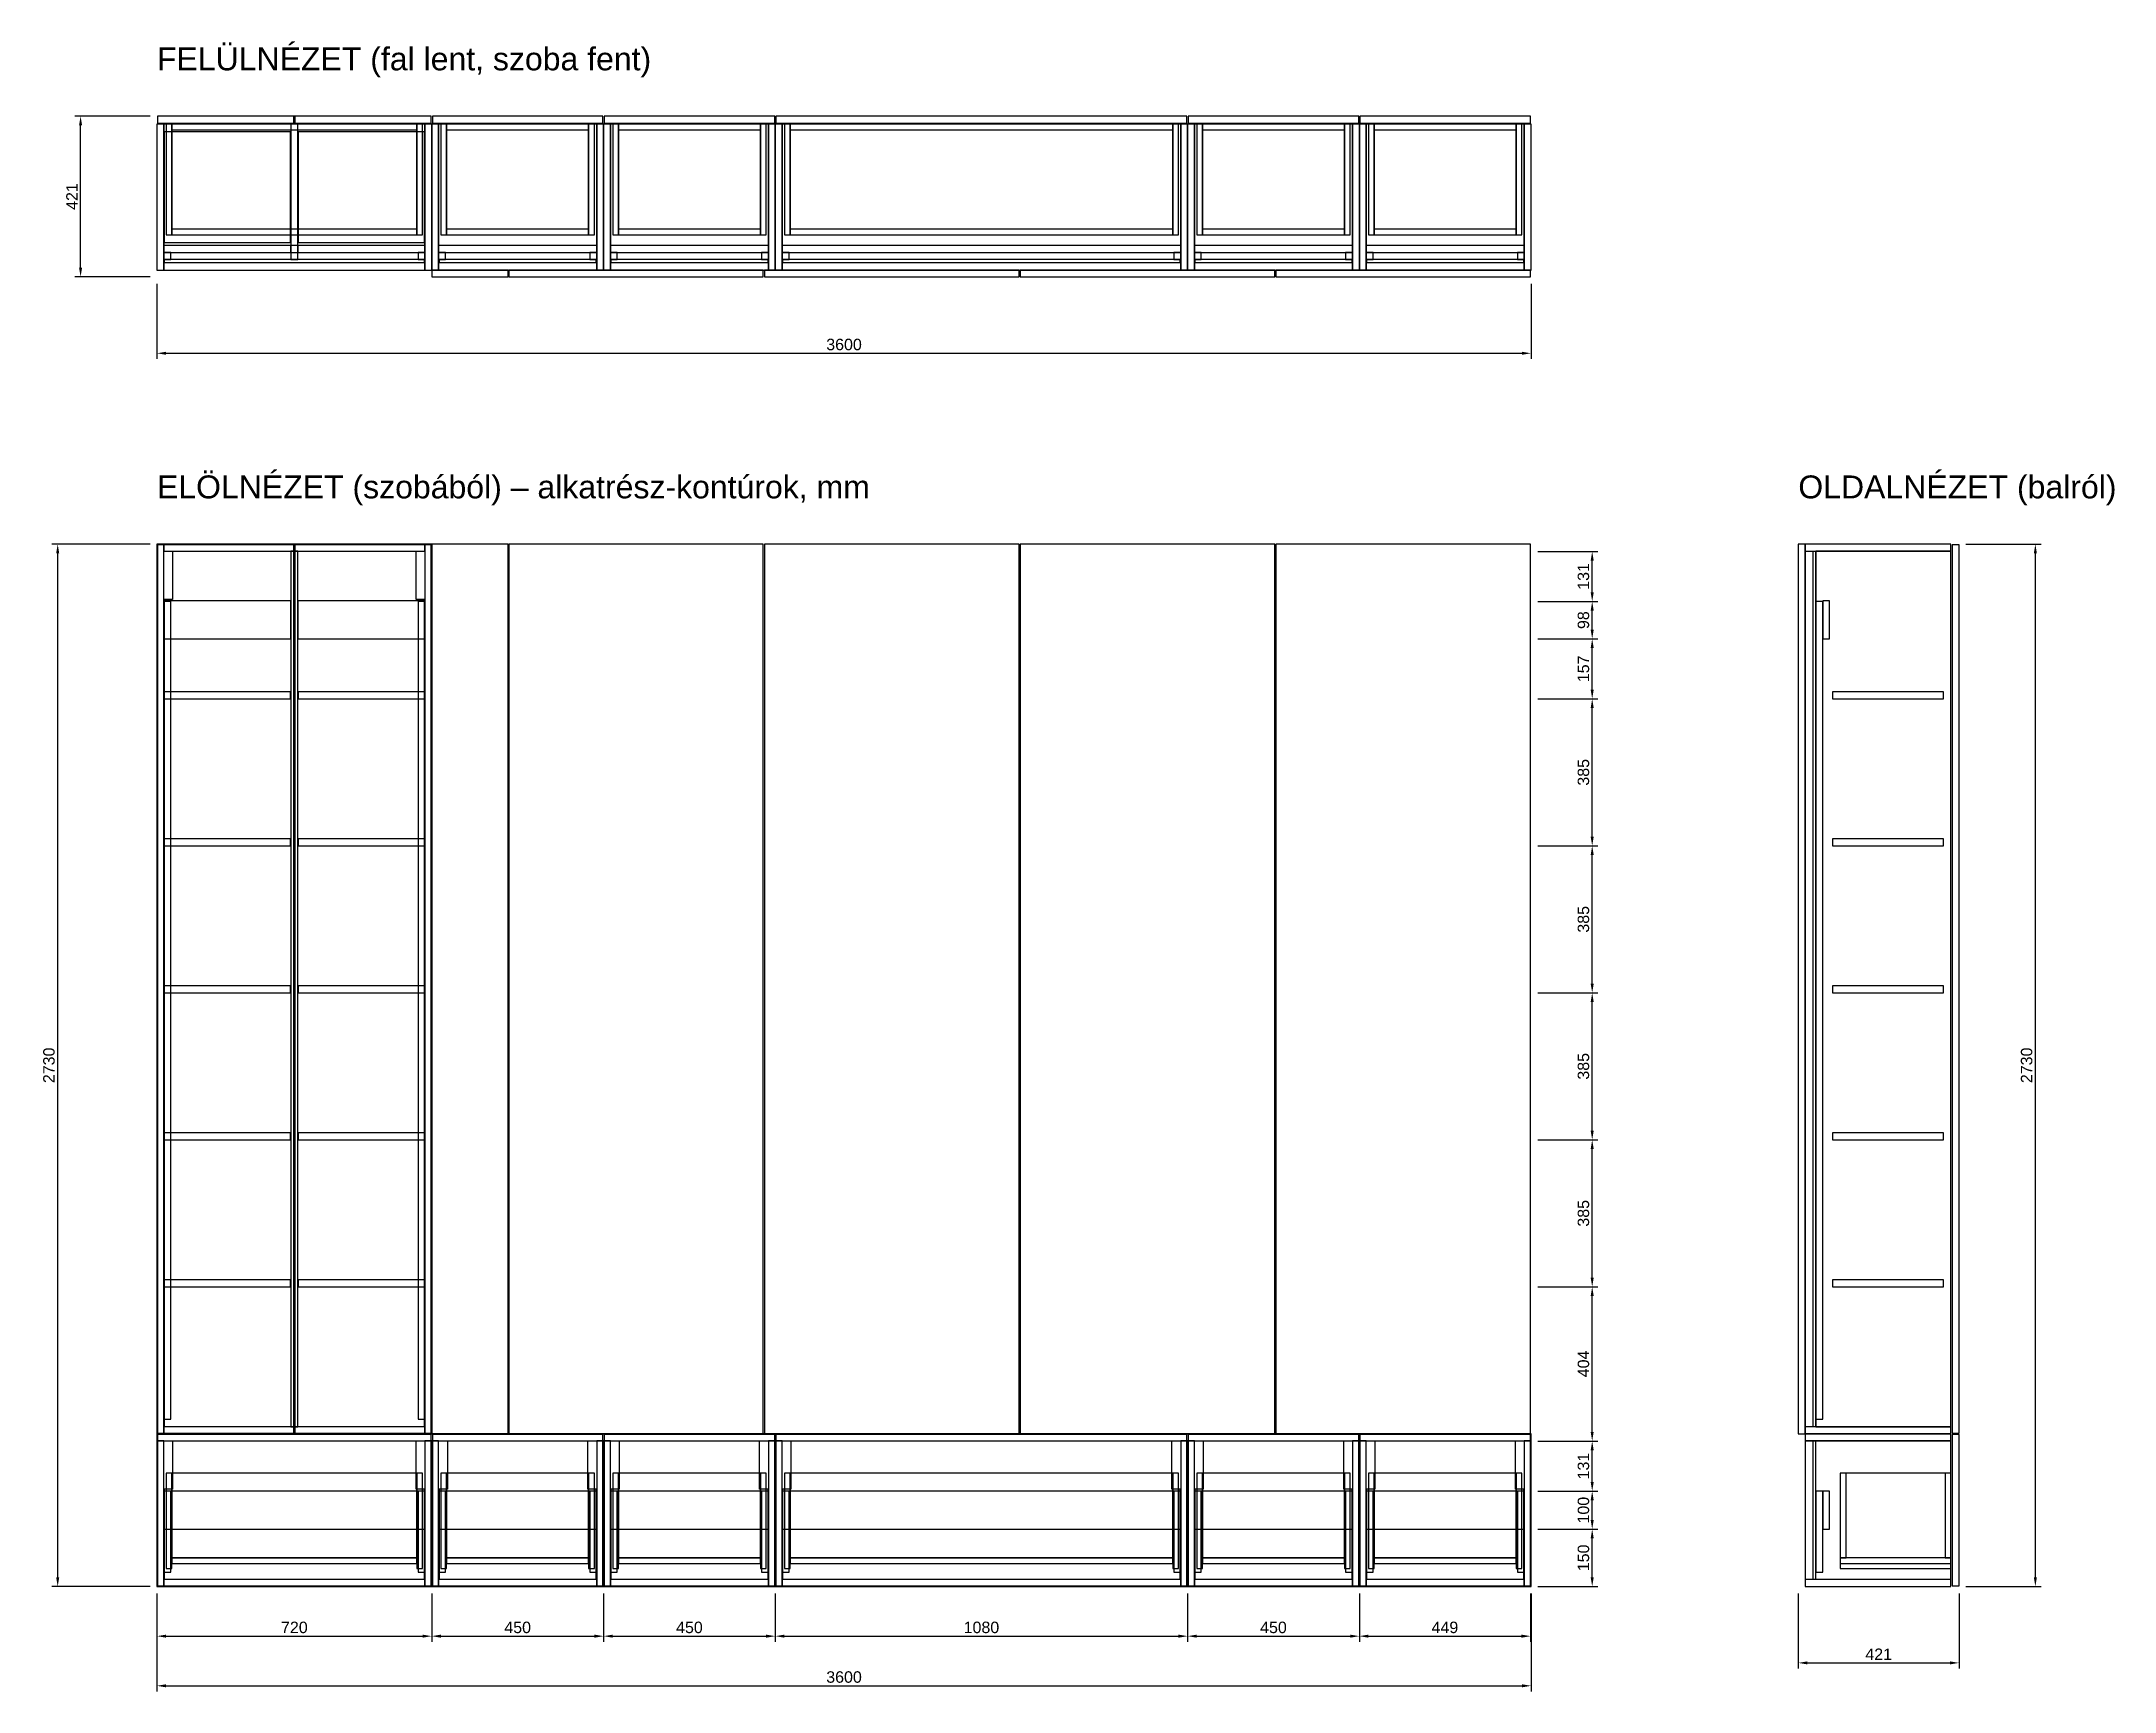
# Model space of a CAD drawing. Header units: millimetres. Extents: x -303 to 5128, y 1225 to 5547.
import ezdxf

# ---------------------------------------------------------------- set-up
doc = ezdxf.new("R2010")
doc.units = ezdxf.units.MM
doc.layers.add('MERET', color=2, linetype='Continuous')
doc.layers.add('MERET_NEZET', color=7, linetype='Continuous')
doc.styles.get("Standard").update_dxf_attribs({"font": 'Arial.ttf'})
doc.dimstyles.new('ISO-25', dxfattribs={"dimtxt": 2.5, "dimasz": 2.5, "dimexe": 1.25, "dimexo": 0.625, "dimtad": 1, "dimtxsty": 'Standard', "dimcen": 2.5, "dimadec": 0, "dimazin": 0, "dimtfac": 1, "dimtmove": 0, "dimatfit": 3, "dimfxl": 1, "dimarcsym": 0})

# ---------------------------------------------------------------- blocks, each defined once
blk = doc.blocks.new('*D39')
at = {"layer": 'Defpoints', "color": 0, "transparency": 16777216}
for p in [(0, 1500), (3600, 1500), (3600, 1240)]:
    blk.add_point(p, dxfattribs=at)
at = {"layer": 'MERET', "color": 0, "lineweight": -2, "transparency": 16777216}
for p, q in [((0, 1482), (0, 1225)), ((3600, 1482), (3600, 1225)), ((24, 1240), (3576, 1240))]:
    blk.add_line(p, q, dxfattribs=at)
at = {"layer": 'MERET', "color": 0, "transparency": 16777216}
for points in [[(24, 1244), (24, 1236), (0, 1240)], [(3576, 1244), (3576, 1236), (3600, 1240)]]:
    blk.add_solid(points, dxfattribs=at)
at = {"layer": 'MERET', "color": 0, "transparency": 16777216, "insert": (1800, 1262.8), "char_height": 30, "attachment_point": 5}
blk.add_mtext('3600', dxfattribs=at)
blk = doc.blocks.new('*D40')
at = {"layer": 'Defpoints', "color": 0, "transparency": 16777216}
for p in [(-260, 4230), (0, 4230), (0, 1500)]:
    blk.add_point(p, dxfattribs=at)
at = {"layer": 'MERET', "color": 0, "lineweight": -2, "transparency": 16777216}
for p, q in [((-18, 4230), (-275, 4230)), ((-260, 1524), (-260, 4206)), ((-18, 1500), (-275, 1500))]:
    blk.add_line(p, q, dxfattribs=at)
at = {"layer": 'MERET', "color": 0, "transparency": 16777216}
for points in [[(-264, 4206), (-256, 4206), (-260, 4230)], [(-264, 1524), (-256, 1524), (-260, 1500)]]:
    blk.add_solid(points, dxfattribs=at)
at = {"layer": 'MERET', "color": 0, "transparency": 16777216, "insert": (-282.8, 2865), "char_height": 30, "attachment_point": 5, "rotation": 90}
blk.add_mtext('2730', dxfattribs=at)
blk = doc.blocks.new('*D41')
at = {"layer": 'Defpoints', "color": 0, "transparency": 16777216}
for p in [(0, 4930), (3600, 4930), (3600, 4730)]:
    blk.add_point(p, dxfattribs=at)
at = {"layer": 'MERET', "color": 0, "lineweight": -2, "transparency": 16777216}
for p, q in [((0, 4912), (0, 4715)), ((3600, 4912), (3600, 4715)), ((24, 4730), (3576, 4730))]:
    blk.add_line(p, q, dxfattribs=at)
at = {"layer": 'MERET', "color": 0, "transparency": 16777216}
for points in [[(24, 4734), (24, 4726), (0, 4730)], [(3576, 4734), (3576, 4726), (3600, 4730)]]:
    blk.add_solid(points, dxfattribs=at)
at = {"layer": 'MERET', "color": 0, "transparency": 16777216, "insert": (1800, 4752.8), "char_height": 30, "attachment_point": 5}
blk.add_mtext('3600', dxfattribs=at)
blk = doc.blocks.new('*D42')
at = {"layer": 'Defpoints', "color": 0, "transparency": 16777216}
for p in [(-200, 5351), (0, 5351), (0, 4930)]:
    blk.add_point(p, dxfattribs=at)
at = {"layer": 'MERET', "color": 0, "lineweight": -2, "transparency": 16777216}
for p, q in [((-18, 5351), (-215, 5351)), ((-200, 4954), (-200, 5327)), ((-18, 4930), (-215, 4930))]:
    blk.add_line(p, q, dxfattribs=at)
at = {"layer": 'MERET', "color": 0, "transparency": 16777216}
for points in [[(-204, 5327), (-196, 5327), (-200, 5351)], [(-204, 4954), (-196, 4954), (-200, 4930)]]:
    blk.add_solid(points, dxfattribs=at)
at = {"layer": 'MERET', "color": 0, "transparency": 16777216, "insert": (-222.6, 5140.5), "char_height": 30, "attachment_point": 5, "rotation": 90}
blk.add_mtext('421', dxfattribs=at)
blk = doc.blocks.new('*D43')
at = {"layer": 'Defpoints', "color": 0, "transparency": 16777216}
for p in [(4300, 1500), (4721, 1500), (4721, 1300)]:
    blk.add_point(p, dxfattribs=at)
at = {"layer": 'MERET', "color": 0, "lineweight": -2, "transparency": 16777216}
for p, q in [((4300, 1482), (4300, 1285)), ((4721, 1482), (4721, 1285)), ((4324, 1300), (4697, 1300))]:
    blk.add_line(p, q, dxfattribs=at)
at = {"layer": 'MERET', "color": 0, "transparency": 16777216}
for points in [[(4324, 1304), (4324, 1296), (4300, 1300)], [(4697, 1304), (4697, 1296), (4721, 1300)]]:
    blk.add_solid(points, dxfattribs=at)
at = {"layer": 'MERET', "color": 0, "transparency": 16777216, "insert": (4510.5, 1322.6), "char_height": 30, "attachment_point": 5}
blk.add_mtext('421', dxfattribs=at)
blk = doc.blocks.new('*D44')
at = {"layer": 'Defpoints', "color": 0, "transparency": 16777216}
for p in [(4721, 4230), (4921, 4230), (4721, 1500)]:
    blk.add_point(p, dxfattribs=at)
at = {"layer": 'MERET', "color": 0, "lineweight": -2, "transparency": 16777216}
for p, q in [((4739, 4230), (4936, 4230)), ((4921, 1524), (4921, 4206)), ((4739, 1500), (4936, 1500))]:
    blk.add_line(p, q, dxfattribs=at)
at = {"layer": 'MERET', "color": 0, "transparency": 16777216}
for points in [[(4917, 4206), (4925, 4206), (4921, 4230)], [(4917, 1524), (4925, 1524), (4921, 1500)]]:
    blk.add_solid(points, dxfattribs=at)
at = {"layer": 'MERET', "color": 0, "transparency": 16777216, "insert": (4898.2, 2865), "char_height": 30, "attachment_point": 5, "rotation": 90}
blk.add_mtext('2730', dxfattribs=at)
blk = doc.blocks.new('*D45')
at = {"layer": 'Defpoints', "color": 0, "transparency": 16777216}
for p in [(0, 1500), (720, 1500), (720, 1370)]:
    blk.add_point(p, dxfattribs=at)
at = {"layer": 'MERET', "color": 0, "lineweight": -2, "transparency": 16777216}
for p, q in [((0, 1482), (0, 1355)), ((720, 1482), (720, 1355)), ((24, 1370), (696, 1370))]:
    blk.add_line(p, q, dxfattribs=at)
at = {"layer": 'MERET', "color": 0, "transparency": 16777216}
for points in [[(24, 1374), (24, 1366), (0, 1370)], [(696, 1374), (696, 1366), (720, 1370)]]:
    blk.add_solid(points, dxfattribs=at)
at = {"layer": 'MERET', "color": 0, "transparency": 16777216, "insert": (360, 1392.8), "char_height": 30, "attachment_point": 5}
blk.add_mtext('720', dxfattribs=at)
blk = doc.blocks.new('*D46')
at = {"layer": 'Defpoints', "color": 0, "transparency": 16777216}
for p in [(720, 1500), (1170, 1500), (1170, 1370)]:
    blk.add_point(p, dxfattribs=at)
at = {"layer": 'MERET', "color": 0, "lineweight": -2, "transparency": 16777216}
for p, q in [((720, 1482), (720, 1355)), ((1170, 1482), (1170, 1355)), ((744, 1370), (1146, 1370))]:
    blk.add_line(p, q, dxfattribs=at)
at = {"layer": 'MERET', "color": 0, "transparency": 16777216}
for points in [[(744, 1374), (744, 1366), (720, 1370)], [(1146, 1374), (1146, 1366), (1170, 1370)]]:
    blk.add_solid(points, dxfattribs=at)
at = {"layer": 'MERET', "color": 0, "transparency": 16777216, "insert": (945, 1392.8), "char_height": 30, "attachment_point": 5}
blk.add_mtext('450', dxfattribs=at)
blk = doc.blocks.new('*D47')
at = {"layer": 'Defpoints', "color": 0, "transparency": 16777216}
for p in [(1170, 1500), (1620, 1500), (1620, 1370)]:
    blk.add_point(p, dxfattribs=at)
at = {"layer": 'MERET', "color": 0, "lineweight": -2, "transparency": 16777216}
for p, q in [((1170, 1482), (1170, 1355)), ((1620, 1482), (1620, 1355)), ((1194, 1370), (1596, 1370))]:
    blk.add_line(p, q, dxfattribs=at)
at = {"layer": 'MERET', "color": 0, "transparency": 16777216}
for points in [[(1194, 1374), (1194, 1366), (1170, 1370)], [(1596, 1374), (1596, 1366), (1620, 1370)]]:
    blk.add_solid(points, dxfattribs=at)
at = {"layer": 'MERET', "color": 0, "transparency": 16777216, "insert": (1395, 1392.8), "char_height": 30, "attachment_point": 5}
blk.add_mtext('450', dxfattribs=at)
blk = doc.blocks.new('*D48')
at = {"layer": 'Defpoints', "color": 0, "transparency": 16777216}
for p in [(1620, 1500), (2700, 1500), (2700, 1370)]:
    blk.add_point(p, dxfattribs=at)
at = {"layer": 'MERET', "color": 0, "lineweight": -2, "transparency": 16777216}
for p, q in [((1620, 1482), (1620, 1355)), ((2700, 1482), (2700, 1355)), ((1644, 1370), (2676, 1370))]:
    blk.add_line(p, q, dxfattribs=at)
at = {"layer": 'MERET', "color": 0, "transparency": 16777216}
for points in [[(1644, 1374), (1644, 1366), (1620, 1370)], [(2676, 1374), (2676, 1366), (2700, 1370)]]:
    blk.add_solid(points, dxfattribs=at)
at = {"layer": 'MERET', "color": 0, "transparency": 16777216, "insert": (2160, 1392.8), "char_height": 30, "attachment_point": 5}
blk.add_mtext('1080', dxfattribs=at)
blk = doc.blocks.new('*D49')
at = {"layer": 'Defpoints', "color": 0, "transparency": 16777216}
for p in [(2700, 1500), (3150, 1500), (3150, 1370)]:
    blk.add_point(p, dxfattribs=at)
at = {"layer": 'MERET', "color": 0, "lineweight": -2, "transparency": 16777216}
for p, q in [((2700, 1482), (2700, 1355)), ((3150, 1482), (3150, 1355)), ((2724, 1370), (3126, 1370))]:
    blk.add_line(p, q, dxfattribs=at)
at = {"layer": 'MERET', "color": 0, "transparency": 16777216}
for points in [[(2724, 1374), (2724, 1366), (2700, 1370)], [(3126, 1374), (3126, 1366), (3150, 1370)]]:
    blk.add_solid(points, dxfattribs=at)
at = {"layer": 'MERET', "color": 0, "transparency": 16777216, "insert": (2925, 1392.8), "char_height": 30, "attachment_point": 5}
blk.add_mtext('450', dxfattribs=at)
blk = doc.blocks.new('*D50')
at = {"layer": 'Defpoints', "color": 0, "transparency": 16777216}
for p in [(3150, 1500), (3598.5, 1500), (3598.5, 1370)]:
    blk.add_point(p, dxfattribs=at)
at = {"layer": 'MERET', "color": 0, "lineweight": -2, "transparency": 16777216}
for p, q in [((3150, 1482), (3150, 1355)), ((3598.5, 1482), (3598.5, 1355)), ((3174, 1370), (3574.5, 1370))]:
    blk.add_line(p, q, dxfattribs=at)
at = {"layer": 'MERET', "color": 0, "transparency": 16777216}
for points in [[(3174, 1374), (3174, 1366), (3150, 1370)], [(3574.5, 1374), (3574.5, 1366), (3598.5, 1370)]]:
    blk.add_solid(points, dxfattribs=at)
at = {"layer": 'MERET', "color": 0, "transparency": 16777216, "insert": (3374.2, 1392.8), "char_height": 30, "attachment_point": 5}
blk.add_mtext('449', dxfattribs=at)
blk = doc.blocks.new('*D51')
at = {"layer": 'Defpoints', "color": 0, "transparency": 16777216}
for p in [(3600, 1650), (3760, 1650), (3600, 1500)]:
    blk.add_point(p, dxfattribs=at)
at = {"layer": 'MERET', "color": 0, "lineweight": -2, "transparency": 16777216}
for p, q in [((3618, 1650), (3775, 1650)), ((3760, 1524), (3760, 1626)), ((3618, 1500), (3775, 1500))]:
    blk.add_line(p, q, dxfattribs=at)
at = {"layer": 'MERET', "color": 0, "transparency": 16777216}
for points in [[(3756, 1626), (3764, 1626), (3760, 1650)], [(3756, 1524), (3764, 1524), (3760, 1500)]]:
    blk.add_solid(points, dxfattribs=at)
at = {"layer": 'MERET', "color": 0, "transparency": 16777216, "insert": (3737.2, 1575), "char_height": 30, "attachment_point": 5, "rotation": 90}
blk.add_mtext('150', dxfattribs=at)
blk = doc.blocks.new('*D52')
at = {"layer": 'Defpoints', "color": 0, "transparency": 16777216}
for p in [(3600, 1750), (3760, 1750), (3600, 1650)]:
    blk.add_point(p, dxfattribs=at)
at = {"layer": 'MERET', "color": 0, "lineweight": -2, "transparency": 16777216}
for p, q in [((3618, 1750), (3775, 1750)), ((3760, 1674), (3760, 1726)), ((3618, 1650), (3775, 1650))]:
    blk.add_line(p, q, dxfattribs=at)
at = {"layer": 'MERET', "color": 0, "transparency": 16777216}
for points in [[(3756, 1726), (3764, 1726), (3760, 1750)], [(3756, 1674), (3764, 1674), (3760, 1650)]]:
    blk.add_solid(points, dxfattribs=at)
at = {"layer": 'MERET', "color": 0, "transparency": 16777216, "insert": (3737.2, 1700), "char_height": 30, "attachment_point": 5, "rotation": 90}
blk.add_mtext('100', dxfattribs=at)
blk = doc.blocks.new('*D53')
at = {"layer": 'Defpoints', "color": 0, "transparency": 16777216}
for p in [(3600, 1881), (3760, 1881), (3600, 1750)]:
    blk.add_point(p, dxfattribs=at)
at = {"layer": 'MERET', "color": 0, "lineweight": -2, "transparency": 16777216}
for p, q in [((3618, 1881), (3775, 1881)), ((3760, 1774), (3760, 1857)), ((3618, 1750), (3775, 1750))]:
    blk.add_line(p, q, dxfattribs=at)
at = {"layer": 'MERET', "color": 0, "transparency": 16777216}
for points in [[(3756, 1857), (3764, 1857), (3760, 1881)], [(3756, 1774), (3764, 1774), (3760, 1750)]]:
    blk.add_solid(points, dxfattribs=at)
at = {"layer": 'MERET', "color": 0, "transparency": 16777216, "insert": (3737.2, 1815.5), "char_height": 30, "attachment_point": 5, "rotation": 90}
blk.add_mtext('131', dxfattribs=at)
blk = doc.blocks.new('*D54')
at = {"layer": 'Defpoints', "color": 0, "transparency": 16777216}
for p in [(3600, 2285), (3760, 2285), (3600, 1881)]:
    blk.add_point(p, dxfattribs=at)
at = {"layer": 'MERET', "color": 0, "lineweight": -2, "transparency": 16777216}
for p, q in [((3618, 2285), (3775, 2285)), ((3760, 1905), (3760, 2261)), ((3618, 1881), (3775, 1881))]:
    blk.add_line(p, q, dxfattribs=at)
at = {"layer": 'MERET', "color": 0, "transparency": 16777216}
for points in [[(3756, 2261), (3764, 2261), (3760, 2285)], [(3756, 1905), (3764, 1905), (3760, 1881)]]:
    blk.add_solid(points, dxfattribs=at)
at = {"layer": 'MERET', "color": 0, "transparency": 16777216, "insert": (3737.2, 2083), "char_height": 30, "attachment_point": 5, "rotation": 90}
blk.add_mtext('404', dxfattribs=at)
blk = doc.blocks.new('*D55')
at = {"layer": 'Defpoints', "color": 0, "transparency": 16777216}
for p in [(3600, 2670), (3760, 2670), (3600, 2285)]:
    blk.add_point(p, dxfattribs=at)
at = {"layer": 'MERET', "color": 0, "lineweight": -2, "transparency": 16777216}
for p, q in [((3618, 2670), (3775, 2670)), ((3760, 2309), (3760, 2646)), ((3618, 2285), (3775, 2285))]:
    blk.add_line(p, q, dxfattribs=at)
at = {"layer": 'MERET', "color": 0, "transparency": 16777216}
for points in [[(3756, 2646), (3764, 2646), (3760, 2670)], [(3756, 2309), (3764, 2309), (3760, 2285)]]:
    blk.add_solid(points, dxfattribs=at)
at = {"layer": 'MERET', "color": 0, "transparency": 16777216, "insert": (3737.2, 2477.5), "char_height": 30, "attachment_point": 5, "rotation": 90}
blk.add_mtext('385', dxfattribs=at)
blk = doc.blocks.new('*D56')
at = {"layer": 'Defpoints', "color": 0, "transparency": 16777216}
for p in [(3600, 3055), (3760, 3055), (3600, 2670)]:
    blk.add_point(p, dxfattribs=at)
at = {"layer": 'MERET', "color": 0, "lineweight": -2, "transparency": 16777216}
for p, q in [((3618, 3055), (3775, 3055)), ((3760, 2694), (3760, 3031)), ((3618, 2670), (3775, 2670))]:
    blk.add_line(p, q, dxfattribs=at)
at = {"layer": 'MERET', "color": 0, "transparency": 16777216}
for points in [[(3756, 3031), (3764, 3031), (3760, 3055)], [(3756, 2694), (3764, 2694), (3760, 2670)]]:
    blk.add_solid(points, dxfattribs=at)
at = {"layer": 'MERET', "color": 0, "transparency": 16777216, "insert": (3737.2, 2862.5), "char_height": 30, "attachment_point": 5, "rotation": 90}
blk.add_mtext('385', dxfattribs=at)
blk = doc.blocks.new('*D57')
at = {"layer": 'Defpoints', "color": 0, "transparency": 16777216}
for p in [(3600, 3440), (3760, 3440), (3600, 3055)]:
    blk.add_point(p, dxfattribs=at)
at = {"layer": 'MERET', "color": 0, "lineweight": -2, "transparency": 16777216}
for p, q in [((3618, 3440), (3775, 3440)), ((3760, 3079), (3760, 3416)), ((3618, 3055), (3775, 3055))]:
    blk.add_line(p, q, dxfattribs=at)
at = {"layer": 'MERET', "color": 0, "transparency": 16777216}
for points in [[(3756, 3416), (3764, 3416), (3760, 3440)], [(3756, 3079), (3764, 3079), (3760, 3055)]]:
    blk.add_solid(points, dxfattribs=at)
at = {"layer": 'MERET', "color": 0, "transparency": 16777216, "insert": (3737.2, 3247.5), "char_height": 30, "attachment_point": 5, "rotation": 90}
blk.add_mtext('385', dxfattribs=at)
blk = doc.blocks.new('*D58')
at = {"layer": 'Defpoints', "color": 0, "transparency": 16777216}
for p in [(3600, 3825), (3760, 3825), (3600, 3440)]:
    blk.add_point(p, dxfattribs=at)
at = {"layer": 'MERET', "color": 0, "lineweight": -2, "transparency": 16777216}
for p, q in [((3618, 3825), (3775, 3825)), ((3760, 3464), (3760, 3801)), ((3618, 3440), (3775, 3440))]:
    blk.add_line(p, q, dxfattribs=at)
at = {"layer": 'MERET', "color": 0, "transparency": 16777216}
for points in [[(3756, 3801), (3764, 3801), (3760, 3825)], [(3756, 3464), (3764, 3464), (3760, 3440)]]:
    blk.add_solid(points, dxfattribs=at)
at = {"layer": 'MERET', "color": 0, "transparency": 16777216, "insert": (3737.2, 3632.5), "char_height": 30, "attachment_point": 5, "rotation": 90}
blk.add_mtext('385', dxfattribs=at)
blk = doc.blocks.new('*D59')
at = {"layer": 'Defpoints', "color": 0, "transparency": 16777216}
for p in [(3600, 3982), (3760, 3982), (3600, 3825)]:
    blk.add_point(p, dxfattribs=at)
at = {"layer": 'MERET', "color": 0, "lineweight": -2, "transparency": 16777216}
for p, q in [((3618, 3982), (3775, 3982)), ((3760, 3849), (3760, 3958)), ((3618, 3825), (3775, 3825))]:
    blk.add_line(p, q, dxfattribs=at)
at = {"layer": 'MERET', "color": 0, "transparency": 16777216}
for points in [[(3756, 3958), (3764, 3958), (3760, 3982)], [(3756, 3849), (3764, 3849), (3760, 3825)]]:
    blk.add_solid(points, dxfattribs=at)
at = {"layer": 'MERET', "color": 0, "transparency": 16777216, "insert": (3737.2, 3903.5), "char_height": 30, "attachment_point": 5, "rotation": 90}
blk.add_mtext('157', dxfattribs=at)
blk = doc.blocks.new('*D60')
at = {"layer": 'Defpoints', "color": 0, "transparency": 16777216}
for p in [(3600, 4080), (3760, 4080), (3600, 3982)]:
    blk.add_point(p, dxfattribs=at)
at = {"layer": 'MERET', "color": 0, "lineweight": -2, "transparency": 16777216}
for p, q in [((3618, 4080), (3775, 4080)), ((3760, 4006), (3760, 4056)), ((3618, 3982), (3775, 3982))]:
    blk.add_line(p, q, dxfattribs=at)
at = {"layer": 'MERET', "color": 0, "transparency": 16777216}
for points in [[(3756, 4056), (3764, 4056), (3760, 4080)], [(3756, 4006), (3764, 4006), (3760, 3982)]]:
    blk.add_solid(points, dxfattribs=at)
at = {"layer": 'MERET', "color": 0, "transparency": 16777216, "insert": (3737.2, 4031), "char_height": 30, "attachment_point": 5, "rotation": 90}
blk.add_mtext('98', dxfattribs=at)
blk = doc.blocks.new('*D61')
at = {"layer": 'Defpoints', "color": 0, "transparency": 16777216}
for p in [(3600, 4211), (3760, 4211), (3600, 4080)]:
    blk.add_point(p, dxfattribs=at)
at = {"layer": 'MERET', "color": 0, "lineweight": -2, "transparency": 16777216}
for p, q in [((3618, 4211), (3775, 4211)), ((3760, 4104), (3760, 4187)), ((3618, 4080), (3775, 4080))]:
    blk.add_line(p, q, dxfattribs=at)
at = {"layer": 'MERET', "color": 0, "transparency": 16777216}
for points in [[(3756, 4187), (3764, 4187), (3760, 4211)], [(3756, 4104), (3764, 4104), (3760, 4080)]]:
    blk.add_solid(points, dxfattribs=at)
at = {"layer": 'MERET', "color": 0, "transparency": 16777216, "insert": (3737.2, 4145.5), "char_height": 30, "attachment_point": 5, "rotation": 90}
blk.add_mtext('131', dxfattribs=at)

msp = doc.modelspace()

# ---------------------------------------------------------------- linework, layer by layer
at = {"layer": 'MERET_NEZET'}
for points in [[(0, 4948), (18, 4948), (18, 5330), (0, 5330)], [(0, 4948), (3600, 4948), (3600, 5330), (0, 5330)], [(0, 4948), (18, 4948), (18, 5330), (0, 5330)], [(1.5, 5333), (358.5, 5333), (358.5, 5351), (1.5, 5351)], [(1.5, 5333), (718.5, 5333), (718.5, 5351), (1.5, 5351)], [(18, 4948), (702, 4948), (702, 5330), (18, 5330)], [(18, 4948), (702, 4948), (702, 5330), (18, 5330)], [(18, 4948), (702, 4948), (702, 5330), (18, 5330)], [(24, 5040), (39, 5040), (39, 5330), (24, 5330)], [(39, 5040), (681, 5040), (681, 5330), (39, 5330)], [(39, 5315), (681, 5315), (681, 5330), (39, 5330)], [(351, 4976), (369, 4976), (369, 5330), (351, 5330)], [(361.5, 5333), (718.5, 5333), (718.5, 5351), (361.5, 5351)], [(681, 5040), (696, 5040), (696, 5330), (681, 5330)], [(702, 4948), (720, 4948), (720, 5330), (702, 5330)], [(702, 4948), (720, 4948), (720, 5330), (702, 5330)], [(720, 4948), (738, 4948), (738, 5330), (720, 5330)], [(721.5, 5333), (1168.5, 5333), (1168.5, 5351), (721.5, 5351)], [(738, 4948), (1152, 4948), (1152, 5330), (738, 5330)], [(744, 5040), (759, 5040), (759, 5330), (744, 5330)], [(759, 5040), (1131, 5040), (1131, 5330), (759, 5330)], [(759, 5315), (1131, 5315), (1131, 5330), (759, 5330)], [(1131, 5040), (1146, 5040), (1146, 5330), (1131, 5330)], [(1152, 4948), (1170, 4948), (1170, 5330), (1152, 5330)], [(1170, 4948), (1188, 4948), (1188, 5330), (1170, 5330)], [(1171.5, 5333), (1618.5, 5333), (1618.5, 5351), (1171.5, 5351)], [(1188, 4948), (1602, 4948), (1602, 5330), (1188, 5330)], [(1194, 5040), (1209, 5040), (1209, 5330), (1194, 5330)], [(1209, 5040), (1581, 5040), (1581, 5330), (1209, 5330)], [(1209, 5315), (1581, 5315), (1581, 5330), (1209, 5330)], [(1581, 5040), (1596, 5040), (1596, 5330), (1581, 5330)], [(1602, 4948), (1620, 4948), (1620, 5330), (1602, 5330)], [(1620, 4948), (1638, 4948), (1638, 5330), (1620, 5330)], [(1621.5, 5333), (2698.5, 5333), (2698.5, 5351), (1621.5, 5351)], [(1638, 4948), (2682, 4948), (2682, 5330), (1638, 5330)], [(1644, 5040), (1659, 5040), (1659, 5330), (1644, 5330)], [(1659, 5040), (2661, 5040), (2661, 5330), (1659, 5330)], [(1659, 5315), (2661, 5315), (2661, 5330), (1659, 5330)], [(2661, 5040), (2676, 5040), (2676, 5330), (2661, 5330)], [(2682, 4948), (2700, 4948), (2700, 5330), (2682, 5330)], [(2700, 4948), (2718, 4948), (2718, 5330), (2700, 5330)], [(2701.5, 5333), (3148.5, 5333), (3148.5, 5351), (2701.5, 5351)], [(2718, 4948), (3132, 4948), (3132, 5330), (2718, 5330)], [(2724, 5040), (2739, 5040), (2739, 5330), (2724, 5330)], [(2739, 5040), (3111, 5040), (3111, 5330), (2739, 5330)], [(2739, 5315), (3111, 5315), (3111, 5330), (2739, 5330)], [(3111, 5040), (3126, 5040), (3126, 5330), (3111, 5330)], [(3132, 4948), (3150, 4948), (3150, 5330), (3132, 5330)], [(3150, 4948), (3168, 4948), (3168, 5330), (3150, 5330)], [(3151.5, 5333), (3598.5, 5333), (3598.5, 5351), (3151.5, 5351)], [(3168, 4948), (3582, 4948), (3582, 5330), (3168, 5330)], [(3174, 5040), (3189, 5040), (3189, 5330), (3174, 5330)], [(3189, 5040), (3561, 5040), (3561, 5330), (3189, 5330)], [(3189, 5315), (3561, 5315), (3561, 5330), (3189, 5330)], [(3561, 5040), (3576, 5040), (3576, 5330), (3561, 5330)], [(3582, 4948), (3600, 4948), (3600, 5330), (3582, 5330)], [(19, 5020), (350, 5020), (350, 5310), (19, 5310)], [(19, 5020), (350, 5020), (350, 5310), (19, 5310)], [(19, 5020), (350, 5020), (350, 5310), (19, 5310)], [(19, 5020), (350, 5020), (350, 5310), (19, 5310)], [(19, 5020), (350, 5020), (350, 5310), (19, 5310)], [(370, 5020), (701, 5020), (701, 5310), (370, 5310)], [(370, 5020), (701, 5020), (701, 5310), (370, 5310)], [(370, 5020), (701, 5020), (701, 5310), (370, 5310)], [(370, 5020), (701, 5020), (701, 5310), (370, 5310)], [(370, 5020), (701, 5020), (701, 5310), (370, 5310)], [(39, 5040), (681, 5040), (681, 5055), (39, 5055)], [(759, 5040), (1131, 5040), (1131, 5055), (759, 5055)], [(1209, 5040), (1581, 5040), (1581, 5055), (1209, 5055)], [(1659, 5040), (2661, 5040), (2661, 5055), (1659, 5055)], [(2739, 5040), (3111, 5040), (3111, 5055), (2739, 5055)], [(3189, 5040), (3561, 5040), (3561, 5055), (3189, 5055)], [(18, 4994), (351, 4994), (351, 5012), (18, 5012)], [(18, 4994), (702, 4994), (702, 5012), (18, 5012)], [(369, 4994), (702, 4994), (702, 5012), (369, 5012)], [(738, 4994), (1152, 4994), (1152, 5012), (738, 5012)], [(1188, 4994), (1602, 4994), (1602, 5012), (1188, 5012)], [(1638, 4994), (2682, 4994), (2682, 5012), (1638, 5012)], [(2718, 4994), (3132, 4994), (3132, 5012), (2718, 5012)], [(3168, 4994), (3582, 4994), (3582, 5012), (3168, 5012)], [(18, 4976), (36, 4976), (36, 4994), (18, 4994)], [(18, 4976), (36, 4976), (36, 4994), (18, 4994)], [(19, 4968), (701, 4968), (701, 4976), (19, 4976)], [(19, 4968), (701, 4968), (701, 4976), (19, 4976)], [(684, 4976), (702, 4976), (702, 4994), (684, 4994)], [(684, 4976), (702, 4976), (702, 4994), (684, 4994)], [(720, 4930), (920, 4930), (920, 4948), (720, 4948)], [(738, 4976), (756, 4976), (756, 4994), (738, 4994)], [(739, 4968), (1151, 4968), (1151, 4976), (739, 4976)], [(921.5, 4930), (1588.5, 4930), (1588.5, 4948), (921.5, 4948)], [(1134, 4976), (1152, 4976), (1152, 4994), (1134, 4994)], [(1188, 4976), (1206, 4976), (1206, 4994), (1188, 4994)], [(1189, 4968), (1601, 4968), (1601, 4976), (1189, 4976)], [(1584, 4976), (1602, 4976), (1602, 4994), (1584, 4994)], [(1591.5, 4930), (2258.5, 4930), (2258.5, 4948), (1591.5, 4948)], [(1638, 4976), (1656, 4976), (1656, 4994), (1638, 4994)], [(1639, 4968), (2681, 4968), (2681, 4976), (1639, 4976)], [(2261.5, 4930), (2928.5, 4930), (2928.5, 4948), (2261.5, 4948)], [(2664, 4976), (2682, 4976), (2682, 4994), (2664, 4994)], [(2718, 4976), (2736, 4976), (2736, 4994), (2718, 4994)], [(2719, 4968), (3131, 4968), (3131, 4976), (2719, 4976)], [(2931.5, 4930), (3598.5, 4930), (3598.5, 4948), (2931.5, 4948)], [(3114, 4976), (3132, 4976), (3132, 4994), (3114, 4994)], [(3168, 4976), (3186, 4976), (3186, 4994), (3168, 4994)], [(3169, 4968), (3581, 4968), (3581, 4976), (3169, 4976)], [(3564, 4976), (3582, 4976), (3582, 4994), (3564, 4994)], [(0, 1900), (18, 1900), (18, 4230), (0, 4230)], [(1.5, 1901.5), (358.5, 1901.5), (358.5, 4228.5), (1.5, 4228.5)], [(18, 4212), (702, 4212), (702, 4230), (18, 4230)], [(701, 1919), (701, 4085), (679, 4085), (679, 4211), (41, 4211), (41, 4085), (19, 4085), (19, 1919)], [(351, 1918), (369, 1918), (369, 4212), (351, 4212)], [(361.5, 1901.5), (718.5, 1901.5), (718.5, 4228.5), (361.5, 4228.5)], [(702, 1900), (720, 1900), (720, 4230), (702, 4230)], [(720, 1900), (920, 1900), (920, 4230), (720, 4230)], [(921.5, 1900), (1588.5, 1900), (1588.5, 4230), (921.5, 4230)], [(1591.5, 1900), (2258.5, 1900), (2258.5, 4230), (1591.5, 4230)], [(2261.5, 1900), (2928.5, 1900), (2928.5, 4230), (2261.5, 4230)], [(2931.5, 1900), (3598.5, 1900), (3598.5, 4230), (2931.5, 4230)], [(4300, 1900), (4318, 1900), (4318, 4230), (4300, 4230)], [(4300, 1900), (4318, 1900), (4318, 4230), (4300, 4230)], [(4300, 1900), (4318, 1900), (4318, 4230), (4300, 4230)], [(4300, 1900), (4318, 1900), (4318, 4230), (4300, 4230)], [(4300, 1900), (4318, 1900), (4318, 4230), (4300, 4230)], [(4318, 1900), (4700, 1900), (4700, 4230), (4318, 4230)], [(4318, 1900), (4700, 1900), (4700, 4230), (4318, 4230)], [(4318, 4212), (4700, 4212), (4700, 4230), (4318, 4230)], [(4338, 1919), (4346, 1919), (4346, 4211), (4338, 4211)], [(4346, 1918), (4700, 1918), (4700, 4212), (4346, 4212)], [(4703, 1901.5), (4721, 1901.5), (4721, 4228.5), (4703, 4228.5)], [(4703, 1901.5), (4721, 1901.5), (4721, 4228.5), (4703, 4228.5)], [(18, 3982), (351, 3982), (351, 4082), (18, 4082)], [(18, 1938), (36, 1938), (36, 4080), (18, 4080)], [(369, 3982), (702, 3982), (702, 4082), (369, 4082)], [(684, 1938), (702, 1938), (702, 4080), (684, 4080)], [(4346, 1938), (4364, 1938), (4364, 4080), (4346, 4080)], [(4346, 1938), (4364, 1938), (4364, 4080), (4346, 4080)], [(4364, 3982), (4382, 3982), (4382, 4082), (4364, 4082)], [(4364, 3982), (4382, 3982), (4382, 4082), (4364, 4082)], [(19, 3825), (350, 3825), (350, 3843), (19, 3843)], [(370, 3825), (701, 3825), (701, 3843), (370, 3843)], [(4390, 3825), (4680, 3825), (4680, 3843), (4390, 3843)], [(4390, 3825), (4680, 3825), (4680, 3843), (4390, 3843)], [(19, 3440), (350, 3440), (350, 3458), (19, 3458)], [(370, 3440), (701, 3440), (701, 3458), (370, 3458)], [(4390, 3440), (4680, 3440), (4680, 3458), (4390, 3458)], [(4390, 3440), (4680, 3440), (4680, 3458), (4390, 3458)], [(19, 3055), (350, 3055), (350, 3073), (19, 3073)], [(370, 3055), (701, 3055), (701, 3073), (370, 3073)], [(4390, 3055), (4680, 3055), (4680, 3073), (4390, 3073)], [(4390, 3055), (4680, 3055), (4680, 3073), (4390, 3073)], [(19, 2670), (350, 2670), (350, 2688), (19, 2688)], [(370, 2670), (701, 2670), (701, 2688), (370, 2688)], [(4390, 2670), (4680, 2670), (4680, 2688), (4390, 2688)], [(4390, 2670), (4680, 2670), (4680, 2688), (4390, 2688)], [(19, 2285), (350, 2285), (350, 2303), (19, 2303)], [(370, 2285), (701, 2285), (701, 2303), (370, 2303)], [(4390, 2285), (4680, 2285), (4680, 2303), (4390, 2303)], [(4390, 2285), (4680, 2285), (4680, 2303), (4390, 2303)], [(18, 1900), (702, 1900), (702, 1918), (18, 1918)], [(4318, 1900), (4700, 1900), (4700, 1918), (4318, 1918)], [(0, 1882), (3600, 1882), (3600, 1900), (0, 1900)], [(0, 1500), (18, 1500), (18, 1882), (0, 1882)], [(1.5, 1501.5), (718.5, 1501.5), (718.5, 1898.5), (1.5, 1898.5)], [(701, 1519), (701, 1755), (679, 1755), (679, 1881), (41, 1881), (41, 1755), (19, 1755), (19, 1519)], [(702, 1500), (720, 1500), (720, 1882), (702, 1882)], [(720, 1500), (738, 1500), (738, 1882), (720, 1882)], [(721.5, 1501.5), (1168.5, 1501.5), (1168.5, 1898.5), (721.5, 1898.5)], [(1151, 1519), (1151, 1755), (1129, 1755), (1129, 1881), (761, 1881), (761, 1755), (739, 1755), (739, 1519)], [(1152, 1500), (1170, 1500), (1170, 1882), (1152, 1882)], [(1170, 1500), (1188, 1500), (1188, 1882), (1170, 1882)], [(1171.5, 1501.5), (1618.5, 1501.5), (1618.5, 1898.5), (1171.5, 1898.5)], [(1601, 1519), (1601, 1755), (1579, 1755), (1579, 1881), (1211, 1881), (1211, 1755), (1189, 1755), (1189, 1519)], [(1602, 1500), (1620, 1500), (1620, 1882), (1602, 1882)], [(1620, 1500), (1638, 1500), (1638, 1882), (1620, 1882)], [(1621.5, 1501.5), (2698.5, 1501.5), (2698.5, 1898.5), (1621.5, 1898.5)], [(2681, 1519), (2681, 1755), (2659, 1755), (2659, 1881), (1661, 1881), (1661, 1755), (1639, 1755), (1639, 1519)], [(2682, 1500), (2700, 1500), (2700, 1882), (2682, 1882)], [(2700, 1500), (2718, 1500), (2718, 1882), (2700, 1882)], [(2701.5, 1501.5), (3148.5, 1501.5), (3148.5, 1898.5), (2701.5, 1898.5)], [(3131, 1519), (3131, 1755), (3109, 1755), (3109, 1881), (2741, 1881), (2741, 1755), (2719, 1755), (2719, 1519)], [(3132, 1500), (3150, 1500), (3150, 1882), (3132, 1882)], [(3150, 1500), (3168, 1500), (3168, 1882), (3150, 1882)], [(3151.5, 1501.5), (3598.5, 1501.5), (3598.5, 1898.5), (3151.5, 1898.5)], [(3581, 1519), (3581, 1755), (3559, 1755), (3559, 1881), (3191, 1881), (3191, 1755), (3169, 1755), (3169, 1519)], [(3582, 1500), (3600, 1500), (3600, 1882), (3582, 1882)], [(4318, 1882), (4700, 1882), (4700, 1900), (4318, 1900)], [(4318, 1500), (4700, 1500), (4700, 1882), (4318, 1882)], [(4318, 1500), (4700, 1500), (4700, 1882), (4318, 1882)], [(4318, 1500), (4700, 1500), (4700, 1882), (4318, 1882)], [(4318, 1500), (4700, 1500), (4700, 1882), (4318, 1882)], [(4318, 1500), (4700, 1500), (4700, 1882), (4318, 1882)], [(4318, 1500), (4700, 1500), (4700, 1882), (4318, 1882)], [(4318, 1500), (4700, 1500), (4700, 1882), (4318, 1882)], [(4318, 1500), (4700, 1500), (4700, 1882), (4318, 1882)], [(4318, 1500), (4700, 1500), (4700, 1882), (4318, 1882)], [(4318, 1500), (4700, 1500), (4700, 1882), (4318, 1882)], [(4318, 1500), (4700, 1500), (4700, 1882), (4318, 1882)], [(4318, 1500), (4700, 1500), (4700, 1882), (4318, 1882)], [(4338, 1519), (4346, 1519), (4346, 1881), (4338, 1881)], [(4338, 1519), (4346, 1519), (4346, 1881), (4338, 1881)], [(4338, 1519), (4346, 1519), (4346, 1881), (4338, 1881)], [(4338, 1519), (4346, 1519), (4346, 1881), (4338, 1881)], [(4338, 1519), (4346, 1519), (4346, 1881), (4338, 1881)], [(4338, 1519), (4346, 1519), (4346, 1881), (4338, 1881)], [(4703, 1501.5), (4721, 1501.5), (4721, 1898.5), (4703, 1898.5)], [(4703, 1501.5), (4721, 1501.5), (4721, 1898.5), (4703, 1898.5)], [(4703, 1501.5), (4721, 1501.5), (4721, 1898.5), (4703, 1898.5)], [(4703, 1501.5), (4721, 1501.5), (4721, 1898.5), (4703, 1898.5)], [(4703, 1501.5), (4721, 1501.5), (4721, 1898.5), (4703, 1898.5)], [(4703, 1501.5), (4721, 1501.5), (4721, 1898.5), (4703, 1898.5)], [(24, 1547), (39, 1547), (39, 1797), (24, 1797)], [(39, 1575), (681, 1575), (681, 1797), (39, 1797)], [(39, 1575), (681, 1575), (681, 1797), (39, 1797)], [(681, 1547), (696, 1547), (696, 1797), (681, 1797)], [(744, 1547), (759, 1547), (759, 1797), (744, 1797)], [(759, 1575), (1131, 1575), (1131, 1797), (759, 1797)], [(759, 1575), (1131, 1575), (1131, 1797), (759, 1797)], [(1131, 1547), (1146, 1547), (1146, 1797), (1131, 1797)], [(1194, 1547), (1209, 1547), (1209, 1797), (1194, 1797)], [(1209, 1575), (1581, 1575), (1581, 1797), (1209, 1797)], [(1209, 1575), (1581, 1575), (1581, 1797), (1209, 1797)], [(1581, 1547), (1596, 1547), (1596, 1797), (1581, 1797)], [(1644, 1547), (1659, 1547), (1659, 1797), (1644, 1797)], [(1659, 1575), (2661, 1575), (2661, 1797), (1659, 1797)], [(1659, 1575), (2661, 1575), (2661, 1797), (1659, 1797)], [(2661, 1547), (2676, 1547), (2676, 1797), (2661, 1797)], [(2724, 1547), (2739, 1547), (2739, 1797), (2724, 1797)], [(2739, 1575), (3111, 1575), (3111, 1797), (2739, 1797)], [(2739, 1575), (3111, 1575), (3111, 1797), (2739, 1797)], [(3111, 1547), (3126, 1547), (3126, 1797), (3111, 1797)], [(3174, 1547), (3189, 1547), (3189, 1797), (3174, 1797)], [(3189, 1575), (3561, 1575), (3561, 1797), (3189, 1797)], [(3189, 1575), (3561, 1575), (3561, 1797), (3189, 1797)], [(3561, 1547), (3576, 1547), (3576, 1797), (3561, 1797)], [(4410, 1547), (4700, 1547), (4700, 1797), (4410, 1797)], [(4410, 1547), (4700, 1547), (4700, 1797), (4410, 1797)], [(4410, 1575), (4425, 1575), (4425, 1797), (4410, 1797)], [(4410, 1547), (4700, 1547), (4700, 1797), (4410, 1797)], [(4410, 1547), (4700, 1547), (4700, 1797), (4410, 1797)], [(4410, 1575), (4425, 1575), (4425, 1797), (4410, 1797)], [(4410, 1547), (4700, 1547), (4700, 1797), (4410, 1797)], [(4410, 1547), (4700, 1547), (4700, 1797), (4410, 1797)], [(4410, 1575), (4425, 1575), (4425, 1797), (4410, 1797)], [(4410, 1547), (4700, 1547), (4700, 1797), (4410, 1797)], [(4410, 1547), (4700, 1547), (4700, 1797), (4410, 1797)], [(4410, 1575), (4425, 1575), (4425, 1797), (4410, 1797)], [(4410, 1547), (4700, 1547), (4700, 1797), (4410, 1797)], [(4410, 1547), (4700, 1547), (4700, 1797), (4410, 1797)], [(4410, 1575), (4425, 1575), (4425, 1797), (4410, 1797)], [(4410, 1547), (4700, 1547), (4700, 1797), (4410, 1797)], [(4410, 1547), (4700, 1547), (4700, 1797), (4410, 1797)], [(4410, 1575), (4425, 1575), (4425, 1797), (4410, 1797)], [(4685, 1575), (4700, 1575), (4700, 1797), (4685, 1797)], [(4685, 1575), (4700, 1575), (4700, 1797), (4685, 1797)], [(4685, 1575), (4700, 1575), (4700, 1797), (4685, 1797)], [(4685, 1575), (4700, 1575), (4700, 1797), (4685, 1797)], [(4685, 1575), (4700, 1575), (4700, 1797), (4685, 1797)], [(4685, 1575), (4700, 1575), (4700, 1797), (4685, 1797)], [(18, 1538), (36, 1538), (36, 1750), (18, 1750)], [(18, 1650), (702, 1650), (702, 1750), (18, 1750)], [(684, 1538), (702, 1538), (702, 1750), (684, 1750)], [(738, 1538), (756, 1538), (756, 1750), (738, 1750)], [(738, 1650), (1152, 1650), (1152, 1750), (738, 1750)], [(1134, 1538), (1152, 1538), (1152, 1750), (1134, 1750)], [(1188, 1538), (1206, 1538), (1206, 1750), (1188, 1750)], [(1188, 1650), (1602, 1650), (1602, 1750), (1188, 1750)], [(1584, 1538), (1602, 1538), (1602, 1750), (1584, 1750)], [(1638, 1538), (1656, 1538), (1656, 1750), (1638, 1750)], [(1638, 1650), (2682, 1650), (2682, 1750), (1638, 1750)], [(2664, 1538), (2682, 1538), (2682, 1750), (2664, 1750)], [(2718, 1538), (2736, 1538), (2736, 1750), (2718, 1750)], [(2718, 1650), (3132, 1650), (3132, 1750), (2718, 1750)], [(3114, 1538), (3132, 1538), (3132, 1750), (3114, 1750)], [(3168, 1538), (3186, 1538), (3186, 1750), (3168, 1750)], [(3168, 1650), (3582, 1650), (3582, 1750), (3168, 1750)], [(3564, 1538), (3582, 1538), (3582, 1750), (3564, 1750)], [(4346, 1538), (4364, 1538), (4364, 1750), (4346, 1750)], [(4346, 1538), (4364, 1538), (4364, 1750), (4346, 1750)], [(4346, 1538), (4364, 1538), (4364, 1750), (4346, 1750)], [(4346, 1538), (4364, 1538), (4364, 1750), (4346, 1750)], [(4346, 1538), (4364, 1538), (4364, 1750), (4346, 1750)], [(4346, 1538), (4364, 1538), (4364, 1750), (4346, 1750)], [(4346, 1538), (4364, 1538), (4364, 1750), (4346, 1750)], [(4346, 1538), (4364, 1538), (4364, 1750), (4346, 1750)], [(4346, 1538), (4364, 1538), (4364, 1750), (4346, 1750)], [(4346, 1538), (4364, 1538), (4364, 1750), (4346, 1750)], [(4346, 1538), (4364, 1538), (4364, 1750), (4346, 1750)], [(4346, 1538), (4364, 1538), (4364, 1750), (4346, 1750)], [(4364, 1650), (4382, 1650), (4382, 1750), (4364, 1750)], [(4364, 1650), (4382, 1650), (4382, 1750), (4364, 1750)], [(4364, 1650), (4382, 1650), (4382, 1750), (4364, 1750)], [(4364, 1650), (4382, 1650), (4382, 1750), (4364, 1750)], [(4364, 1650), (4382, 1650), (4382, 1750), (4364, 1750)], [(4364, 1650), (4382, 1650), (4382, 1750), (4364, 1750)], [(39, 1560), (681, 1560), (681, 1575), (39, 1575)], [(759, 1560), (1131, 1560), (1131, 1575), (759, 1575)], [(1209, 1560), (1581, 1560), (1581, 1575), (1209, 1575)], [(1659, 1560), (2661, 1560), (2661, 1575), (1659, 1575)], [(2739, 1560), (3111, 1560), (3111, 1575), (2739, 1575)], [(3189, 1560), (3561, 1560), (3561, 1575), (3189, 1575)], [(4410, 1560), (4700, 1560), (4700, 1575), (4410, 1575)], [(4410, 1560), (4700, 1560), (4700, 1575), (4410, 1575)], [(4410, 1560), (4700, 1560), (4700, 1575), (4410, 1575)], [(4410, 1560), (4700, 1560), (4700, 1575), (4410, 1575)], [(4410, 1560), (4700, 1560), (4700, 1575), (4410, 1575)], [(4410, 1560), (4700, 1560), (4700, 1575), (4410, 1575)], [(18, 1500), (702, 1500), (702, 1518), (18, 1518)], [(738, 1500), (1152, 1500), (1152, 1518), (738, 1518)], [(1188, 1500), (1602, 1500), (1602, 1518), (1188, 1518)], [(1638, 1500), (2682, 1500), (2682, 1518), (1638, 1518)], [(2718, 1500), (3132, 1500), (3132, 1518), (2718, 1518)], [(3168, 1500), (3582, 1500), (3582, 1518), (3168, 1518)], [(4318, 1500), (4700, 1500), (4700, 1518), (4318, 1518)], [(4318, 1500), (4700, 1500), (4700, 1518), (4318, 1518)], [(4318, 1500), (4700, 1500), (4700, 1518), (4318, 1518)], [(4318, 1500), (4700, 1500), (4700, 1518), (4318, 1518)], [(4318, 1500), (4700, 1500), (4700, 1518), (4318, 1518)], [(4318, 1500), (4700, 1500), (4700, 1518), (4318, 1518)]]:
    msp.add_lwpolyline(points, close=True, dxfattribs=at)

# ---------------------------------------------------------------- texts
for s, p in [('FELÜLNÉZET (fal lent, szoba fent)', (0, 5471)), ('ELÖLNÉZET (szobából) – alkatrész-kontúrok, mm', (0, 4350)), ('OLDALNÉZET (balról)', (4300, 4350))]:
    msp.add_text(s, height=60, dxfattribs=at).set_placement(p)

# ---------------------------------------------------------------- dimensions: what is measured, and where the dimension line sits
at = {"layer": 'MERET'}
for base, p1, p2, picture, middle in [((-200, 5351), (0, 4930), (0, 5351), '*D42', (-222.6, 5140.5)), ((-260, 4230), (0, 1500), (0, 4230), '*D40', (-282.8, 2865)), ((3760, 4211), (3600, 4080), (3600, 4211), '*D61', (3737.2, 4145.5)), ((4921, 4230), (4721, 1500), (4721, 4230), '*D44', (4898.2, 2865)), ((3760, 4080), (3600, 3982), (3600, 4080), '*D60', (3737.2, 4031)), ((3760, 3982), (3600, 3825), (3600, 3982), '*D59', (3737.2, 3903.5)), ((3760, 3825), (3600, 3440), (3600, 3825), '*D58', (3737.2, 3632.5)), ((3760, 3440), (3600, 3055), (3600, 3440), '*D57', (3737.2, 3247.5)), ((3760, 3055), (3600, 2670), (3600, 3055), '*D56', (3737.2, 2862.5)), ((3760, 2670), (3600, 2285), (3600, 2670), '*D55', (3737.2, 2477.5)), ((3760, 2285), (3600, 1881), (3600, 2285), '*D54', (3737.2, 2083)), ((3760, 1881), (3600, 1750), (3600, 1881), '*D53', (3737.2, 1815.5)), ((3760, 1750), (3600, 1650), (3600, 1750), '*D52', (3737.2, 1700)), ((3760, 1650), (3600, 1500), (3600, 1650), '*D51', (3737.2, 1575))]:
    dim = msp.add_linear_dim(base=base, p1=p1, p2=p2, angle=90, dimstyle='ISO-25', override={"dimscale": 12, "dimasz": 2, "dimexo": 1.5, "dimdec": 0}, dxfattribs=at)
    dim.commit()
    dim.dimension.update_dxf_attribs({"geometry": picture, "text_midpoint": middle})
for base, p1, p2, picture, middle in [((3600, 4730), (0, 4930), (3600, 4930), '*D41', (1800, 4752.8)), ((3600, 1240), (0, 1500), (3600, 1500), '*D39', (1800, 1262.8)), ((720, 1370), (0, 1500), (720, 1500), '*D45', (360, 1392.8)), ((1170, 1370), (720, 1500), (1170, 1500), '*D46', (945, 1392.8)), ((1620, 1370), (1170, 1500), (1620, 1500), '*D47', (1395, 1392.8)), ((2700, 1370), (1620, 1500), (2700, 1500), '*D48', (2160, 1392.8)), ((3150, 1370), (2700, 1500), (3150, 1500), '*D49', (2925, 1392.8)), ((3598.5, 1370), (3150, 1500), (3598.5, 1500), '*D50', (3374.25, 1392.8171896)), ((4721, 1300), (4300, 1500), (4721, 1500), '*D43', (4510.5, 1322.6))]:
    dim = msp.add_linear_dim(base=base, p1=p1, p2=p2, dimstyle='ISO-25', override={"dimscale": 12, "dimasz": 2, "dimexo": 1.5, "dimdec": 0}, dxfattribs=at)
    dim.commit()
    dim.dimension.update_dxf_attribs({"geometry": picture, "text_midpoint": middle})

doc.saveas('drawing.dxf')
